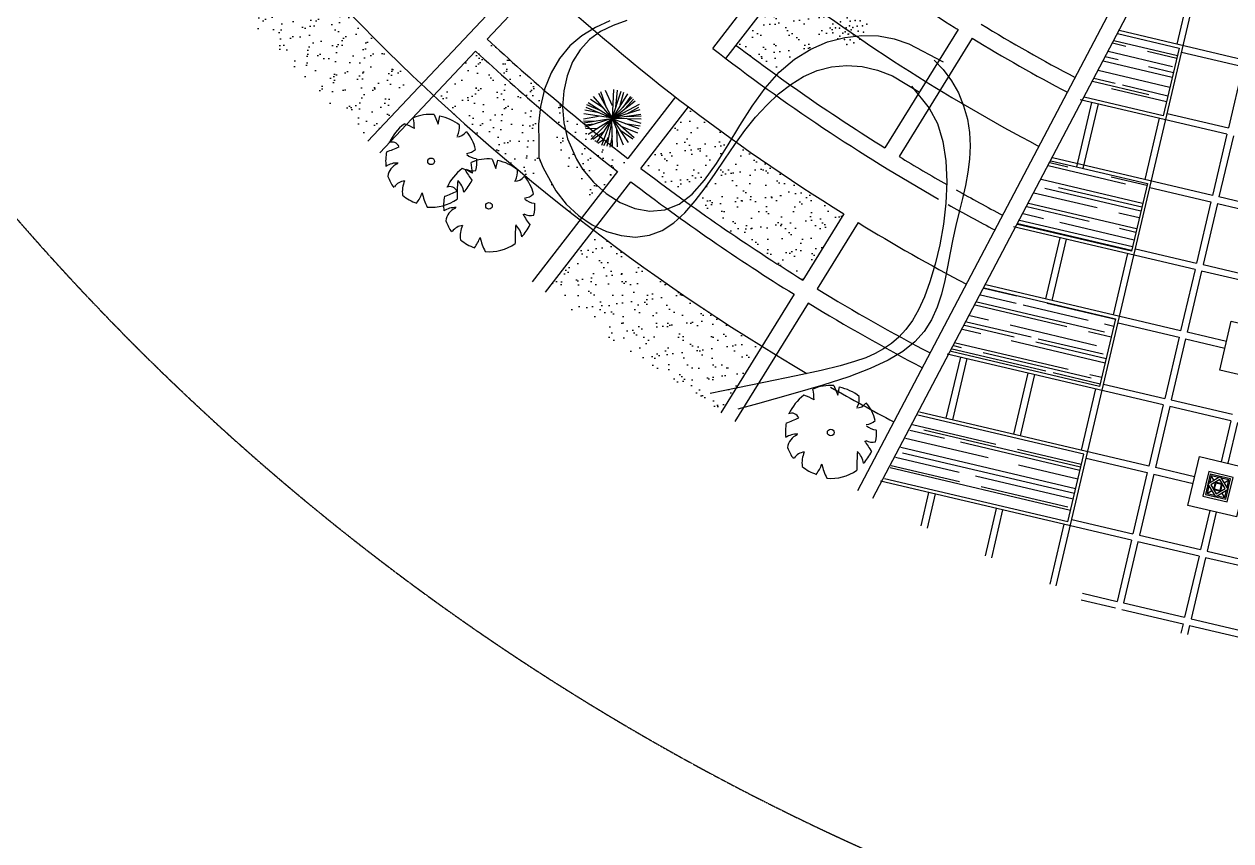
# Model space of a CAD drawing. Header units: millimetres. Extents: x 468001845 to 468595845, y 3387484553 to 3388325553.
# Drawn here: x 468127230 to 468235795, y 3387622576 to 3387696008 of the extents above; entities that cross this region are included whole.
import ezdxf

# ---------------------------------------------------------------- set-up
doc = ezdxf.new("R2010")
doc.units = ezdxf.units.MM
doc.linetypes.add('ACAD_ISO04W100', pattern=[30.5, 24, -3, 0.5, -3])
doc.linetypes.add('CENTER', pattern=[2, 1.25, -0.25, 0.25, -0.25])
for name, color, linetype in [('F-PLANT', 3, 'Continuous'), ('PD', 8, 'Continuous'), ('ROAD-XING', 1, 'CENTER'), ('铺地', 41, 'Continuous')]:
    doc.layers.add(name, color=color, linetype=linetype)
doc.styles.add('DIM', font='txt')
doc.styles.get("Standard").update_dxf_attribs({"font": 'arial.ttf'})
pattern_1 = [(294.26935, (468340676.8, 3388023760.5), (1890.097, -379.674), [0, -1520, 0, -1700, 0, -1625]), (264.26935, (468340676.8, 3388023760.5), (2342.185, -2368.71), [0, -820, 0, -1370, 0, -525]), (224.26935, (468340958.3, 3388024957.9), (-707.23, -3032.777), [0, -500, 0, -1800, 0, -2350]), (214.26935, (468340958.3, 3388024958), (166.362, -3127.209), [0, -250, 0, -1180, 0, -1350])]
pattern_2 = [(37.5, (467719588.9, 3384635274.8), (-62.99336, 1926.8238), [0, -1520, 0, -1700, 0, -1625]), (7.5, (467719589, 3384635274.8), (1769.7767, 2822.146), [0, -820, 0, -1370, 0, -525]), (327.5, (467718358.9, 3384635274.8), (3114.1419, 5.65905), [0, -500, 0, -1800, 0, -2350]), (317.5, (467718359, 3384635274.8), (3006.1266, 877.6756), [0, -250, 0, -1180, 0, -1350])]

# ---------------------------------------------------------------- blocks, each defined once
blk = doc.blocks.new('M_F13')
for p, q in [((-515, 179), (-397, 193)), ((-484, 239), (-484, 239)), ((-397, 193), (-484, 239))]:
    blk.add_line(p, q)
blk.add_circle((-3, 3), 38.2)
for centre, radius, start, end in [((-8, 3), 527, 126.0751, 153.6245), ((-356, 208), 224, 48.5203, 80.5151), ((-8, 3), 532, 89.3321, 114.3856), ((-325, 399), 130, 343.6555, 39.76), ((-175, 449), 193, 352.0775, 26.6128), ((-85, 589), 202, 304.1868, 338.5411), ((-8, 3), 531, 62.8767, 77.7021), ((80, 476), 154, 315.8454, 359.7651), ((-244, 1929), 1632, 285.4397, 290.7099), ((-8, 3), 523, 31.4098, 49.4752), ((-8, 3), 537, 160.8426, 187.275), ((412, 44), 234, 83.5323, 121.6544), ((959, 2091), 1965, 250.0865, 256.3451), ((-8, 3), 534, 340.3307, 19.43), ((-610, -942), 880, 77.3728, 85.4649), ((-5, -500), 587, 134.7782, 147.3315), ((-8, 3), 524, 200.8103, 231.4392), ((358, 465), 656, 266.7455, 282.0146), ((0, -631), 545, 39.6536, 53.993), ((-251, -396), 87.2, 97.741, 188.8107), ((-1350, -519), 1108, 2.9465, 10.9238), ((125, -442), 220, 160.6009, 199.3991), ((100, -357), 178, 186.1912, 248.4952), ((296, -376), 163, 170.6314, 220.6278), ((325, -118), 300, 230.4582, 263.1093), ((-8, 3), 514, 305.394, 326.2464), ((-8, 3), 522, 243.1498, 261.8356), ((-8, 3), 527, 274.7236, 290.3277)]:
    blk.add_arc(centre, radius, start, end)
at = {"width": 0.8, "flags": 9}
for tag, p in [('XSIZE', (-62, 12)), ('YSIZE', (9, 6))]:
    blk.add_attdef(tag, p, '', height=0.2, dxfattribs=at)
blk = doc.blocks.new('402')
for p, q in [((-1141, 1683), (-1141, 2290)), ((-1022, 2339), (-3, 71)), ((-547, 1283), (-614, 2492)), ((-526, 2625), (-3, 71)), ((-21, 2571), (0, 100)), ((-12, 1697), (532, 2517)), ((0, 29), (650, 2488)), ((1006, 2365), (0, 29)), ((428, 1626), (817, 2438)), ((654, 1554), (1156, 2294)), ((808, 984), (1308, 2209)), ((-2102, 1407), (-24, 143)), ((-1248, 898), (-1966, 1600)), ((-2, 86), (-1751, 1760)), ((-1188, 1269), (-1579, 2000)), ((-1460, 2092), (59, 57)), ((0, 29), (1683, 1931)), ((2063, 1500), (36, 71)), ((36, 71), (2287, 1108)), ((1022, 770), (1908, 1701)), ((1176, 599), (2189, 1301)), ((-12, 85), (-2488, 23)), ((-2454, 485), (-12, 85)), ((-1165, 57), (-2427, -479)), ((0, 71), (-2384, -644)), ((-963, 257), (-2294, 1037)), ((-2000, -1413), (-14, 71)), ((-1369, -2013), (-36, 29)), ((-1022, -2197), (-3, 71)), ((-640, -2342), (0, 0)), ((-2, 57), (-203, -2573)), ((0, 85), (613, -2355)), ((0, 57), (241, -2418)), ((12, 85), (1603, -1857)), ((1105, -2167), (24, 72)), ((2063, -1358), (36, 72)), ((48, 71), (2487, 426)), ((2507, -81), (48, 71)), ((1070, 14), (2480, -324)), ((1224, 242), (2407, 786)), ((-1010, -243), (-2198, -1098)), ((-951, -627), (-1834, -1615)), ((-713, -1012), (-1655, -1792)), ((677, -713), (1830, -1626)), ((915, -528), (2388, -727)), ((-511, -1055), (-1135, -2150)), ((-309, -1198), (-401, -2394)), ((143, -1326), (444, -2391)), ((321, -1226), (764, -2313)), ((618, -1126), (1406, -2004))]:
    blk.add_line(p, q)
at = {"linetype": 'Continuous', "style": 'DIM', "flags": 1}
for tag in ['XVALUE', 'YVALUE']:
    blk.add_attdef(tag, (-97621, -67099), '', height=0.02, dxfattribs=at)
blk = doc.blocks.new('LH005')
for p in [(-0.936, 0.176), (-0.63, 0.286), (-0.345, 0.044), (-0.243, 0.242), (-0.019, 0.066), (0.165, 0.176), (-1.221, -0.463), (-1.201, -0.022), (-1.058, -0.221), (-1.058, -0.463), (-0.915, -0.022), (-0.848, -0.426), (-0.752, -0.221), (-0.733, -0.38), (-0.63, -0.022), (-0.549, -0.441), (-0.487, -0.221), (-0.381, -0.38), (-0.354, -0.227), (-0.182, -0.11), (-0.182, -0.463), (-0.019, -0.309), (0.104, -0.132), (0.165, -0.463), (-1.119, -0.772), (-0.848, -0.797), (-0.752, -0.661), (-0.467, -0.772), (-0.12, -0.639), (0.104, -0.86)]:
    blk.add_point(p)
blk = doc.blocks.new('pudi-2')
for p, q in [((-1806, 4306), (-1042, 3542)), ((1042, 3542), (1806, 4306)), ((-1806, 694), (-1042, 1458)), ((1042, 1458), (1806, 694))]:
    blk.add_line(p, q)
for points in [[(2500, 5000), (2500, 0), (-2500, 0), (-2500, 5000)], [(2083, 4583), (2083, 417), (-2083, 417), (-2083, 4583)], [(0, 417), (-2083, 2500), (0, 4583), (2083, 2500)], [(0, 1006), (-1494, 2500), (0, 3994), (1494, 2500)], [(-747, 1753), (-747, 3247), (747, 3247), (747, 1753)], [(-608, 1892), (-608, 3108), (608, 3108), (608, 1892)]]:
    blk.add_lwpolyline(points, close=True)
for points in [[(-1806, 2778), (-1806, 4306), (-278, 4306)], [(278, 4306), (1806, 4306)], [(1806, 4306), (1806, 2778)], [(-278, 694), (-1806, 694), (-1806, 2222)], [(1806, 2222), (1806, 694), (278, 694)]]:
    blk.add_lwpolyline(points)

msp = doc.modelspace()

# ---------------------------------------------------------------- hatches: boundary and pattern name
at = {"layer": 'F-PLANT'}
h = msp.add_hatch(dxfattribs=at)
h.set_pattern_fill('AR-SAND', color=256, scale=1000, style=0)
h.set_pattern_definition(pattern_1)
h.paths.add_polyline_path([(468158184.3, 3387685505.2), (468162984.2, 3387690600.4, -0.00970618), (468157633.5, 3387695845.1, -0.01510299), (468149723.7, 3387704407.6), (468144420.9, 3387699838.1, 0.02485425)])
h = msp.add_hatch(dxfattribs=at)
h.set_pattern_fill('AR-SAND', color=256, scale=1000, style=0)
h.set_pattern_definition(pattern_2)
h.paths.add_polyline_path([(468197995.4, 3387693767.5), (468199517.5, 3387694414.1), (468201063.4, 3387694817.2), (468202091.6, 3387694932.5, -0.01218515), (468195572, 3387699639.1), (468191289.7, 3387694101.4, 0.00655538), (468194915.4, 3387691419.4), (468195155.3, 3387691692.5), (468196530.3, 3387692864.5)])
h = msp.add_hatch(dxfattribs=at)
h.set_pattern_fill('AR-SAND', color=256, scale=1000, style=0)
h.set_pattern_definition(pattern_1)
h.paths.add_polyline_path([(468173679.6, 3387688607.5), (468174035, 3387690063.5, -0.00929397), (468168879.7, 3387694670.9), (468164079.6, 3387689575.6, 0.02238685), (468177253.2, 3387678402.1), (468177405.3, 3387678598.8), (468177108.9, 3387678799), (468176004.8, 3387679817.2), (468175059.8, 3387681009.7), (468173913.4, 3387683091), (468173541.4, 3387684017.5), (468173546.9, 3387685397.7), (468173535.6, 3387685837.9, -0.38784709), (468173135.8, 3387686022.4, -0.02561902), (468173526.5, 3387686188.9), (468173505.5, 3387687008.3, 0.0004019), (468173506.1, 3387687009.2)])
h.paths.add_polyline_path([(468171786.5, 3387686795.6, -1.00000045), (468171721, 3387686517.2, -1.00000045)], flags=16)
h.paths.add_polyline_path([(468174907.6, 3387689317), (468174906.9, 3387689313.8), (468174805.3, 3387687891.6), (468174914.2, 3387686438.8), (468175243.6, 3387684993.9), (468176058, 3387683173), (468176595.2, 3387682282.1), (468177584.6, 3387681097.2), (468178624.9, 3387680176), (468181535.3, 3387683939.5, -0.01147308)])
h = msp.add_hatch(dxfattribs=at)
h.set_pattern_fill('AR-SAND', color=256, scale=1000, style=0)
h.set_pattern_definition(pattern_2)
h.paths.add_polyline_path([(468197289.9, 3387672996.2), (468200978.8, 3387678945.3, -0.01623032), (468191312.1, 3387685389.6), (468191159.8, 3387685181.5), (468190266.8, 3387683877.6), (468189388.8, 3387682569.6), (468188508.6, 3387681300), (468187609.3, 3387680111.6), (468187242.5, 3387679694.1, 0.01623457)])
h.paths.add_polyline_path([(468189515.5, 3387683477.7), (468190565.8, 3387685148.3), (468190894.3, 3387685689, -0.00675237), (468187007.4, 3387688563.8), (468182725.2, 3387683026.2, 0.00647885), (468186598, 3387680156.7), (468187334.4, 3387680720.2), (468188447.7, 3387681971.9)])
h = msp.add_hatch(dxfattribs=at)
h.set_pattern_fill('AR-SAND', color=256, scale=1000, style=0)
h.set_pattern_definition(pattern_2)
h.paths.add_polyline_path([(468178442.9, 3387677488.6), (468174160.7, 3387671951, 0.0239241), (468189912.1, 3387661098), (468193601, 3387667047.1, -0.0238559)])

# ---------------------------------------------------------------- linework, layer by layer
for p, q in [((468189182, 3387693827.8), (468209351.3, 3387719910)), ((468229932.1, 3387706679.9), (468202216.3, 3387654059.4)), ((468231259.3, 3387705980.9), (468203543.5, 3387653360.3)), ((468190372.1, 3387692914.8), (468198936.6, 3387703990.1)), ((468158153.4, 3387685472.5), (468172584.1, 3387700790.7)), ((468173679.8, 3387699766.2), (468168879.7, 3387694670.9)), ((468211255.1, 3387695517.8), (468204667.8, 3387684894.4)), ((468212533.2, 3387694732.7), (468205945.6, 3387684108.9)), ((468167851.1, 3387693579.1), (468159245.2, 3387684443.9)), ((468185817.4, 3387689477), (468181535.3, 3387683939.5)), ((468182725.2, 3387683026.2), (468187007.4, 3387688563.8)), ((468180617.7, 3387682752.9), (468172948.3, 3387672835.1)), ((468174134.9, 3387671917.5), (468181807.6, 3387681839.6)), ((468200978.8, 3387678945.3), (468197289.9, 3387672996.2)), ((468202256.6, 3387678159.6), (468198567.6, 3387672210.3)), ((468196499.4, 3387671721.4), (468189897, 3387661073.6)), ((468197777, 3387670935.4), (468191171.8, 3387660283.2))]:
    msp.add_line(p, q, dxfattribs=at)
for points in [[(468179913.4, 3387696308.7), (468178618.8, 3387695699), (468177407.6, 3387694967.7), (468176319.4, 3387694058.4), (468175389, 3387692931.9), (468174631.9, 3387691617.2), (468174058.6, 3387690160.4), (468173679.6, 3387688607.5), (468173505.5, 3387687004.6), (468173546.9, 3387685397.7), (468173541.4, 3387684017.5), (468173913.4, 3387683091)], [(468181444.9, 3387696335), (468180217.5, 3387695882.9), (468179088.2, 3387695333.4), (468178088.1, 3387694623.9), (468177244.8, 3387693708.4), (468176572, 3387692608.6), (468176079.5, 3387691363), (468175777.5, 3387690009.8), (468175675.9, 3387688587.6), (468175784.8, 3387687134.9), (468176114.2, 3387685689.9), (468176928.7, 3387683869)], [(468176928.7, 3387683869), (468177465.8, 3387682978.1), (468178455.2, 3387681793.2), (468179599.5, 3387680780), (468180856, 3387679982), (468182181.8, 3387679442.6), (468183534.2, 3387679205.5), (468184870.3, 3387679314.1), (468186147.4, 3387679811.8), (468187334.4, 3387680720.2), (468188447.7, 3387681971.9), (468189515.5, 3387683477.7), (468190565.8, 3387685148.3), (468191626.8, 3387686894.4), (468192726.6, 3387688626.7), (468193893.4, 3387690255.8), (468195155.3, 3387691692.5), (468196530.3, 3387692864.5), (468197995.4, 3387693767.5), (468199517.5, 3387694414.1), (468201063.4, 3387694817.2), (468202600.2, 3387694989.5), (468204094.5, 3387694943.6), (468205513.4, 3387694692.3), (468206823.6, 3387694248.4), (468209897.3, 3387692620.1)], [(468209106.4, 3387692771.1), (468209922.2, 3387691939.2), (468210673.4, 3387690922.2), (468211284.4, 3387689821.9), (468211755.5, 3387688662.4), (468212087.2, 3387687467.8), (468212279.9, 3387686262.4), (468212337.7, 3387685065.4), (468212279.6, 3387683877.3), (468212128.5, 3387682693.6), (468211907.4, 3387681509.9), (468211639, 3387680321.9), (468211346.1, 3387679125.2), (468211051.7, 3387677915.3), (468210778.5, 3387676687.8), (468210540.2, 3387675441.7), (468210313.3, 3387674189.4), (468210065, 3387672946.8), (468209762.7, 3387671729.5), (468209373.5, 3387670553.4), (468208864.7, 3387669434.2), (468208203.6, 3387668387.8), (468207357.4, 3387667429.8), (468206292.6, 3387666568.5), (468204972.3, 3387665780.9), (468203358.6, 3387665036.4), (468201414, 3387664304.6), (468199100.5, 3387663554.8), (468196380.6, 3387662756.4), (468193216.3, 3387661879), (468191428.3, 3387661395)], [(468173913.4, 3387683091), (468175059.8, 3387681009.7), (468176004.8, 3387679817.2), (468177108.9, 3387678799), (468178328.2, 3387677975.1), (468179618.9, 3387677365.4), (468180936.9, 3387676990.1), (468182238.3, 3387676869.1), (468183479.2, 3387677022.5), (468184625.8, 3387677459.8), (468185685, 3387678148.9), (468186673.8, 3387679047), (468187609.3, 3387680111.6), (468188508.6, 3387681300), (468189388.8, 3387682569.6), (468190266.8, 3387683877.6), (468191159.8, 3387685181.5), (468192082.8, 3387686442.2), (468193043, 3387687634.8), (468194045.6, 3387688737.8), (468195095.7, 3387689730), (468196198.6, 3387690590), (468197359.4, 3387691296.5), (468198583.4, 3387691828), (468199875.6, 3387692163.3), (468201233.7, 3387692284.6), (468202624.7, 3387692188.5), (468204008.1, 3387691875.4), (468205343.3, 3387691345.6), (468207768, 3387689894.1)], [(468207077.5, 3387690419.9), (468208654.7, 3387688458.8), (468209391.8, 3387687065.1), (468209889.6, 3387685465.3), (468210164.7, 3387683705.1), (468210245.6, 3387681839.5), (468210160.4, 3387679923.3), (468209937.6, 3387678011.5), (468209605.4, 3387676158.9), (468209192.1, 3387674420.5), (468208726, 3387672851), (468208230.2, 3387671492.6), (468207706.4, 3387670335.9), (468207151.2, 3387669358.7), (468206561.1, 3387668538.8), (468205932.7, 3387667854), (468205262.5, 3387667282.1), (468204547.1, 3387666800.8), (468203783.1, 3387666388.1), (468202947.4, 3387666020), (468201939.6, 3387665667), (468200639.6, 3387665297.8), (468198927.5, 3387664881.1), (468196683.1, 3387664385.7), (468193786.6, 3387663780.4), (468190117.8, 3387663033.8), (468188944.2, 3387662797.3)]]:
    msp.add_lwpolyline(points, dxfattribs=at)
for radius, start, end in [(159500, 232.794612, 238.015592), (193000, 221.445559, 224.461314), (179000, 226.683941, 238.170549), (165000, 232.256769, 242.237636), (193000, 224.461314, 239.578006), (158000, 238.710879, 242.238237), (159500, 238.015592, 238.167198), (159500, 238.706048, 242.238109), (186000, 227.146944, 232.259952), (173500, 232.257927, 232.258154), (173500, 232.258154, 240.327185), (172000, 232.757581, 238.169425), (187500, 227.143445, 232.260165), (172000, 238.669101, 240.327185), (186000, 232.722022, 238.17158), (187500, 232.718542, 238.171788), (172000, 240.654752, 242.237061), (173500, 240.654752, 242.236945), (179000, 238.650693, 242.236536), (186000, 238.633637, 242.236059), (187500, 238.630136, 242.235952), (193000, 240.310511, 242.235604)]:
    msp.add_arc((468295382.1, 3387831027.6), radius, start, end, dxfattribs=at)
at = {"layer": 'PD'}
for p, q in [((468220080.7, 3387645515.2), (468232798.8, 3387699570.9)), ((468232214.7, 3387699708.3), (468230920.8, 3387694208.4)), ((468225588.1, 3387695154.9), (468231144.1, 3387693847.7)), ((468237004.6, 3387692777), (468225731.8, 3387695429.3)), ((468231144.1, 3387693847.7), (468229712.7, 3387687763.8)), ((468231367.4, 3387693487), (468236867.2, 3387692193)), ((468236867.2, 3387692193), (468235573.2, 3387686693.2)), ((468229712.7, 3387687763.8), (468222594.6, 3387689438.6)), ((468223268.1, 3387688971.9), (468221905.4, 3387683180.1)), ((468235435.8, 3387686109.1), (468222233.9, 3387689215.3)), ((468223852.1, 3387688834.5), (468222489.4, 3387683042.7)), ((468229351.9, 3387687540.5), (468228057.9, 3387682040.7)), ((468230073.4, 3387687987.2), (468235573.2, 3387686693.2)), ((468235435.8, 3387686109.1), (468234141.8, 3387680609.3)), ((468236019.9, 3387685971.7), (468234725.9, 3387680471.9)), ((468234141.8, 3387680609.3), (468219744.8, 3387683996.6)), ((468219601.1, 3387683722.2), (468228281.3, 3387681680)), ((468228281.3, 3387681680), (468226849.9, 3387675596.1)), ((468228504.6, 3387681319.2), (468234004.4, 3387680025.2)), ((468234004.4, 3387680025.2), (468232710.4, 3387674525.4)), ((468234588.5, 3387679887.8), (468233294.5, 3387674388)), ((468234588.5, 3387679887.8), (468238122.2, 3387679056.4)), ((468238259.7, 3387679640.4), (468234725.9, 3387680471.9)), ((468232573, 3387673941.4), (468216246.9, 3387677782.5)), ((468226849.9, 3387675596.1), (468216607.6, 3387678005.9)), ((468220405.2, 3387676804.2), (468219111.2, 3387671304.3)), ((468220989.3, 3387676666.8), (468219695.3, 3387671166.9)), ((468226489.1, 3387675372.8), (468225195.1, 3387669872.9)), ((468227210.6, 3387675819.4), (468232710.4, 3387674525.4)), ((468233294.5, 3387674388), (468238794.3, 3387673094)), ((468232573, 3387673941.4), (468231279, 3387668441.5)), ((468233157.1, 3387673803.9), (468231863.1, 3387668304.1)), ((468238656.9, 3387672509.9), (468233157.1, 3387673803.9)), ((468213614.1, 3387672289.5), (468225418.4, 3387669512.2)), ((468231279, 3387668441.5), (468213757.8, 3387672563.9)), ((468225418.4, 3387669512.2), (468223987, 3387663428.3)), ((468225641.8, 3387669151.5), (468231141.6, 3387667857.5)), ((468231141.6, 3387667857.5), (468229847.6, 3387662357.7)), ((468231725.6, 3387667720.1), (468230431.7, 3387662220.2)), ((468231725.6, 3387667720.1), (468235259.4, 3387666888.6)), ((468235396.8, 3387667472.7), (468231863.1, 3387668304.1)), ((468223987, 3387663428.3), (468210620.7, 3387666573.2)), ((468211458.5, 3387666067.8), (468210164.6, 3387660568)), ((468229710.2, 3387661773.6), (468210259.9, 3387666349.8)), ((468212042.6, 3387665930.4), (468210748.6, 3387660430.6)), ((468217542.4, 3387664636.4), (468216248.4, 3387659136.6)), ((468218126.5, 3387664499), (468216832.5, 3387658999.2)), ((468224347.8, 3387663651.6), (468229847.6, 3387662357.7)), ((468223626.3, 3387663205), (468222332.3, 3387657705.2)), ((468230431.7, 3387662220.2), (468235931.5, 3387660926.2)), ((468228416.2, 3387656273.8), (468207770.9, 3387661131.2)), ((468229710.2, 3387661773.6), (468228416.2, 3387656273.8)), ((468230294.2, 3387661636.2), (468229000.2, 3387656136.4)), ((468235794.1, 3387660342.2), (468230294.2, 3387661636.2)), ((468222555.6, 3387657344.4), (468207627.2, 3387660856.8)), ((468235794.1, 3387660342.2), (468234927.9, 3387656660.7)), ((468236378.1, 3387660204.8), (468235511.9, 3387656523.3)), ((468221124.2, 3387651260.6), (468222555.6, 3387657344.4)), ((468222778.9, 3387656983.7), (468228278.8, 3387655689.7)), ((468228278.8, 3387655689.7), (468226984.8, 3387650189.9)), ((468232534, 3387655304.9), (468229000.2, 3387656136.4)), ((468226847.4, 3387649605.8), (468204273, 3387654917.1)), ((468221124.2, 3387651260.6), (468204633.7, 3387655140.4)), ((468228862.8, 3387655552.3), (468227568.8, 3387650052.5)), ((468228862.8, 3387655552.3), (468232396.6, 3387654720.9)), ((468208595.7, 3387653900.1), (468207891.1, 3387650905)), ((468209179.8, 3387653762.7), (468208459.7, 3387650701.9)), ((468214679.6, 3387652468.7), (468213675.7, 3387648201.6)), ((468215263.7, 3387652331.2), (468214246.6, 3387648008.2)), ((468221485, 3387651483.9), (468226984.8, 3387650189.9)), ((468233897.3, 3387652280.3), (468233068.7, 3387648758.5)), ((468234481.3, 3387652142.9), (468233652.7, 3387648621.1)), ((468220763.5, 3387651037.3), (468219496.6, 3387645652.6)), ((468226847.4, 3387649605.8), (468225553.4, 3387644106)), ((468227431.4, 3387649468.4), (468226137.4, 3387643968.6)), ((468232931.2, 3387648174.4), (468227431.4, 3387649468.4)), ((468227568.8, 3387650052.5), (468233068.7, 3387648758.5)), ((468232931.2, 3387648174.4), (468231637.3, 3387642674.6)), ((468233515.3, 3387648037), (468232221.3, 3387642537.2)), ((468239015.1, 3387646743), (468233515.3, 3387648037)), ((468233652.7, 3387648621.1), (468239152.5, 3387647327.1)), ((468222458.1, 3387644834.3), (468225553.4, 3387644106)), ((468222320.7, 3387644250.2), (468225416, 3387643522)), ((468226137.4, 3387643968.6), (468231637.3, 3387642674.6)), ((468226000, 3387643384.5), (468231499.8, 3387642090.6)), ((468231499.8, 3387642090.6), (468231303.5, 3387641256.1)), ((468232083.9, 3387641953.1), (468231887.5, 3387641118.6)), ((468232083.9, 3387641953.1), (468237583.7, 3387640659.1)), ((468232221.3, 3387642537.2), (468237721.1, 3387641243.2))]:
    msp.add_line(p, q, dxfattribs=at)
for points in [[(468234794, 3387664910.6), (468235824.7, 3387669291), (468240205.1, 3387668260.4), (468239174.4, 3387663880)], [(468231931.2, 3387652742.9), (468232961.8, 3387657123.3), (468237342.2, 3387656092.7), (468236311.6, 3387651712.3)]]:
    msp.add_lwpolyline(points, close=True, dxfattribs=at)
at = {"layer": 'ROAD-XING', "linetype": 'ACAD_ISO04W100', "ltscale": 0.1}
msp.add_arc((468293354.8, 3387823250.9), 220835.3, 183.694605, 309.517902, dxfattribs=at)
at = {"layer": '铺地'}
for p, q in [((468226353.7, 3387694009.1), (468225137.9, 3387694295.2)), ((468230983.8, 3387693166.3), (468225252.8, 3387694514.7)), ((468230525.7, 3387691219.5), (468224294.9, 3387692685.5)), ((468225657.5, 3387692796.3), (468224496, 3387693069.6)), ((468230546.3, 3387692180.3), (468224745.1, 3387693545.2)), ((468230928.8, 3387692932.7), (468228300.6, 3387693551.1)), ((468230315, 3387690323.9), (468223854.2, 3387691844)), ((468230621.9, 3387691628.3), (468228383, 3387692155.1)), ((468228412.8, 3387689662), (468223337, 3387690856.2)), ((468225401, 3387690658.3), (468223471.1, 3387691112.3)), ((468230131.8, 3387689545.2), (468226043.4, 3387690507.1)), ((468230008.1, 3387689019.5), (468225043.7, 3387690187.6)), ((468226317.2, 3387681628.4), (468219361.6, 3387683264.9)), ((468221129.5, 3387683157.2), (468219505.3, 3387683539.3)), ((468227859.9, 3387679888.9), (468218719.8, 3387682039.3)), ((468228235.5, 3387681485.3), (468225023.2, 3387682241.1)), ((468223756.6, 3387679477.7), (468218078, 3387680813.7)), ((468227695, 3387679188), (468219070.5, 3387681217.2)), ((468227777.4, 3387679538.4), (468220282.1, 3387681301.9)), ((468223060.4, 3387678264.9), (468217436.2, 3387679588.1)), ((468227319.4, 3387677591.6), (468217589.5, 3387679880.8)), ((468218948, 3387678513.4), (468217100.9, 3387678947.9)), ((468227553, 3387678584.5), (468225703.5, 3387679019.6)), ((468226861.3, 3387675644.8), (468216631.6, 3387678051.6)), ((468226939.2, 3387675975.7), (468216794.4, 3387678362.6)), ((468227085.7, 3387676598.7), (468220408.1, 3387678169.8)), ((468227246.1, 3387677280.1), (468225785.9, 3387677623.6)), ((468216546.6, 3387671537.9), (468213585.4, 3387672234.6)), ((468224416.4, 3387668309.7), (468212943.6, 3387671009)), ((468216477.9, 3387670896.6), (468213278.9, 3387671649.3)), ((468225404.7, 3387669453.8), (468219272.2, 3387670896.7)), ((468213985.9, 3387669387.2), (468212301.8, 3387669783.5)), ((468221038.1, 3387668796.4), (468212799.9, 3387670734.7)), ((468222960.9, 3387669371.3), (468217120.3, 3387670745.5)), ((468216297, 3387667857.3), (468211842, 3387668905.4)), ((468217815.5, 3387667849.3), (468212004.8, 3387669216.4)), ((468223720.2, 3387667097), (468215932.8, 3387668929.2)), ((468225258.1, 3387668830.8), (468224421, 3387669027.8)), ((468213289.7, 3387668174.4), (468211660, 3387668557.9)), ((468224298.5, 3387666324), (468218458, 3387667698.1)), ((468225029.1, 3387667857.4), (468222984.9, 3387668338.3)), ((468219153.1, 3387664801.9), (468210730.8, 3387666783.5)), ((468211555.9, 3387666918.1), (468210884.1, 3387667076.2)), ((468221159.5, 3387664946.2), (468211018.2, 3387667332.3)), ((468224484, 3387665540.6), (468216015.3, 3387667533.2)), ((468224571.1, 3387665910.5), (468218243.8, 3387667399.2)), ((468223236.9, 3387664169.8), (468213502.7, 3387666460.1)), ((468224039.7, 3387663652.2), (468219795.6, 3387664650.8)), ((468224177.1, 3387664236.3), (468223106.4, 3387664488.2)), ((468214645.7, 3387658219.3), (468207167.4, 3387659978.8)), ((468210024.9, 3387658751.7), (468206908.7, 3387659484.9)), ((468222280.8, 3387656176.3), (468208166.2, 3387659497.2)), ((468221822.8, 3387654229.5), (468206094.5, 3387657930)), ((468213949.5, 3387657006.5), (468206525.6, 3387658753.2)), ((468222212.1, 3387655884.3), (468211485, 3387658408.2)), ((468211362.5, 3387655704.4), (468205634.7, 3387657052)), ((468221722, 3387653801.2), (468206244.6, 3387657442.7)), ((468222335.8, 3387656410), (468216592.6, 3387657761.2)), ((468221364.7, 3387652282.7), (468205136.6, 3387656100.8)), ((468211388.9, 3387654855.8), (468205242, 3387656302)), ((468222028.9, 3387655105.6), (468216675.1, 3387656365.2)), ((468221602.9, 3387653295), (468212822.6, 3387655360.8)), ((468221123.1, 3387652565.5), (468213335.7, 3387654397.7))]:
    msp.add_line(p, q, dxfattribs=at)

# ---------------------------------------------------------------- block references
at = {"layer": 'F-PLANT'}
for name, p, xscale, yscale, zscale, rotation in [('LH005', (468202561.3, 3387695966.9), 1859.00042481291, -2195.881096042506, 1859.00042481291, 55.08554252592712), ('402', (468180218.5, 3387687558.1), 1.036546875, 1.036546875, 1.036546875, 122.4138126619704), ('M_F13', (468163820.7, 3387683644.2), 7.799999999999999, 7.799999999999999, 7.799999999999999, 285.0869648758007), ('M_F13', (468169033.9, 3387679636.7), 7.799999999999999, 7.799999999999999, 7.799999999999999, 285.0869648758007), ('M_F13', (468199778.5, 3387659260.8), 7.799999999999999, 7.799999999999999, 7.799999999999999, 285.0869648758007)]:
    msp.add_blockref(name, p, dxfattribs=dict(at, xscale=xscale, yscale=yscale, zscale=zscale, rotation=rotation))
at = {"layer": '铺地', "color": 7, "extrusion": (0, 0, -1), "xscale": 0.45, "yscale": 0.45, "zscale": -0.45, "rotation": 103.2396881585898}
msp.add_blockref('pudi-2', (-468233541.6, 3387654675.4), dxfattribs=at)

doc.saveas('drawing.dxf')
